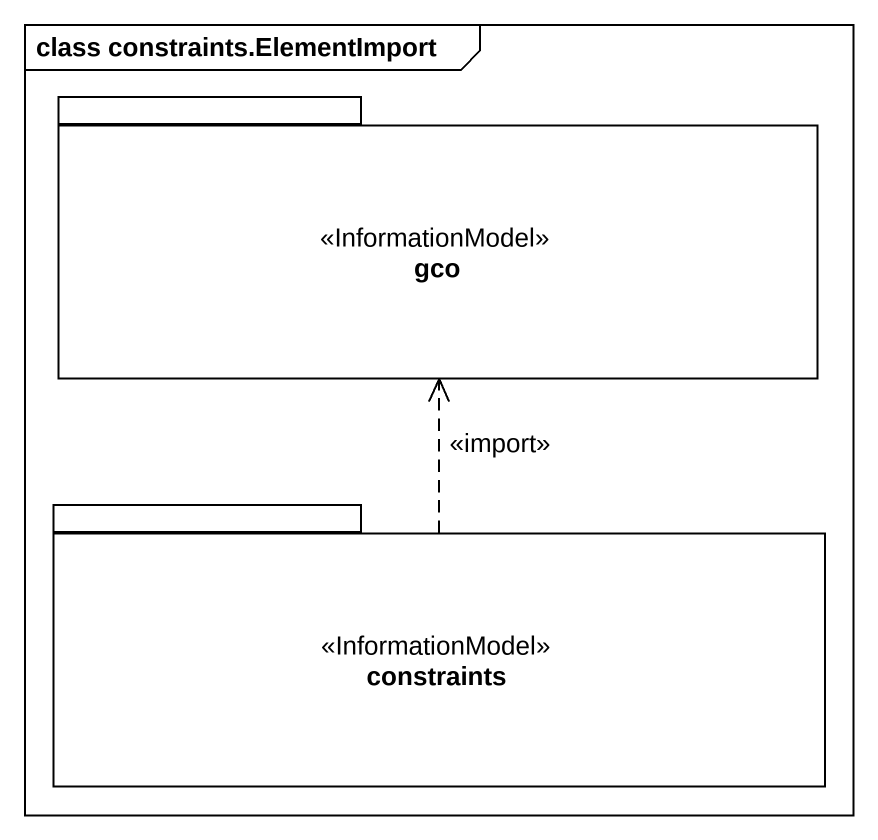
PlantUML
@startuml
mainframe class constraints.ElementImport
package gco <<InformationModel>> {
}
package constraints <<InformationModel>> {
}
constraints .up.> gco : <<import>>
@enduml
